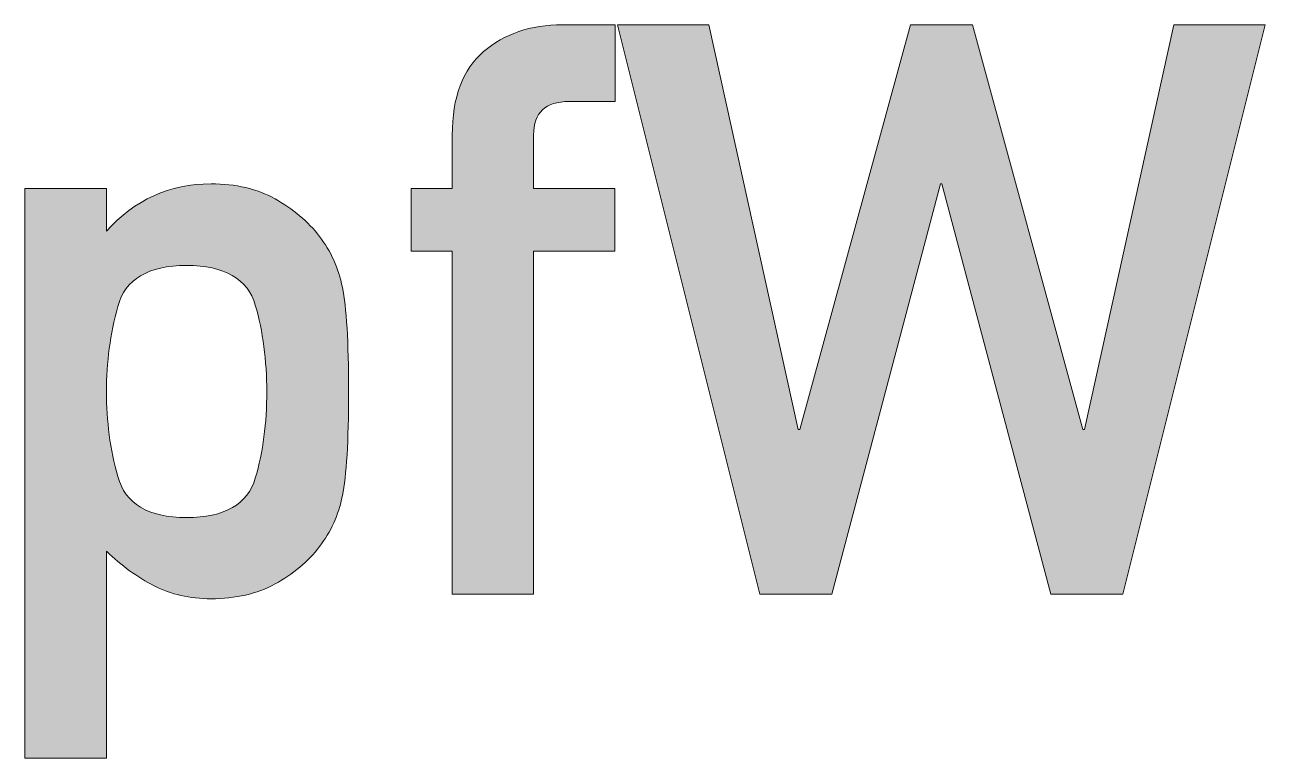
# Model space of a CAD drawing. Header units: inches. Extents: x 247 to 2765, y -1897 to -1110.
# Drawn here: x 1150.7 to 1163.58, y -1542.4 to -1534.79 of the extents above; entities that cross this region are included whole.
import ezdxf

# ---------------------------------------------------------------- set-up
doc = ezdxf.new("R2010")
doc.units = ezdxf.units.IN
doc.header["$MEASUREMENT"] = 0
doc.layers.add('Layer 1', color=7, linetype='Continuous')

# ---------------------------------------------------------------- blocks, each defined once
blk = doc.blocks.new('block 196')
at = {"layer": 'Layer 1', "true_color": 0x010101}
h = blk.add_hatch(color=18, dxfattribs=at)
h.dxf.hatch_style = 2
edge = h.paths.add_edge_path()
edge.add_spline(control_points=[(1155.139, -1540.699), (1155.139, -1540.699), (1155.139, -1537.138), (1155.139, -1537.138), (1155.139, -1537.138), (1154.713, -1537.138), (1154.713, -1537.138), (1154.713, -1537.138), (1154.713, -1536.49), (1154.713, -1536.49), (1154.713, -1536.49), (1155.139, -1536.49), (1155.139, -1536.49), (1155.139, -1536.49), (1155.139, -1535.934), (1155.139, -1535.934), (1155.139, -1535.542), (1155.247, -1535.253), (1155.463, -1535.068), (1155.68, -1534.884), (1155.953, -1534.79), (1156.282, -1534.79), (1156.282, -1534.79), (1156.83, -1534.79), (1156.83, -1534.79), (1156.83, -1534.79), (1156.83, -1535.586), (1156.83, -1535.586), (1156.83, -1535.586), (1156.352, -1535.586), (1156.352, -1535.586), (1156.106, -1535.586), (1155.983, -1535.701), (1155.983, -1535.933), (1155.983, -1535.933), (1155.983, -1536.489), (1155.983, -1536.489), (1155.983, -1536.489), (1156.829, -1536.489), (1156.829, -1536.489), (1156.829, -1536.489), (1156.829, -1537.138), (1156.829, -1537.138), (1156.829, -1537.138), (1155.983, -1537.138), (1155.983, -1537.138), (1155.983, -1537.138), (1155.983, -1540.698), (1155.983, -1540.698), (1155.983, -1540.698), (1155.139, -1540.699), (1155.139, -1540.699), (1155.139, -1540.699), (1155.139, -1540.699), (1155.139, -1540.699)], knot_values=[0, 0, 0, 0, 1, 1, 1, 2, 2, 2, 3, 3, 3, 4, 4, 4, 5, 5, 5, 6, 6, 6, 7, 7, 7, 8, 8, 8, 9, 9, 9, 10, 10, 10, 11, 11, 11, 12, 12, 12, 13, 13, 13, 14, 14, 14, 15, 15, 15, 16, 16, 16, 17, 17, 17, 18, 18, 18, 18], degree=3, periodic=1)
h = blk.add_hatch(color=18, dxfattribs=at)
h.dxf.hatch_style = 2
h.paths.add_polyline_path([(1158.335, -1540.699), (1156.855, -1534.79), (1157.804, -1534.79), (1158.733, -1538.991), (1158.749, -1538.991), (1159.897, -1534.79), (1160.541, -1534.79), (1161.689, -1538.991), (1161.705, -1538.991), (1162.634, -1534.79), (1163.583, -1534.79), (1162.103, -1540.699), (1161.356, -1540.699), (1160.225, -1536.442), (1160.209, -1536.442), (1159.082, -1540.699)])
h = blk.add_hatch(color=18, dxfattribs=at)
h.dxf.hatch_style = 2
edge = h.paths.add_edge_path()
edge.add_spline(control_points=[(1150.699, -1542.402), (1150.699, -1542.402), (1150.699, -1536.49), (1150.699, -1536.49), (1150.699, -1536.49), (1151.546, -1536.49), (1151.546, -1536.49), (1151.546, -1536.49), (1151.546, -1536.932), (1151.546, -1536.932), (1151.841, -1536.605), (1152.202, -1536.441), (1152.633, -1536.441), (1152.89, -1536.441), (1153.11, -1536.492), (1153.298, -1536.596), (1153.484, -1536.7), (1153.639, -1536.831), (1153.761, -1536.987), (1153.877, -1537.139), (1153.956, -1537.315), (1153.998, -1537.516), (1154.04, -1537.718), (1154.062, -1538.078), (1154.062, -1538.597), (1154.062, -1539.114), (1154.04, -1539.473), (1153.998, -1539.677), (1153.956, -1539.88), (1153.877, -1540.055), (1153.761, -1540.204), (1153.639, -1540.363), (1153.485, -1540.493), (1153.298, -1540.594), (1153.112, -1540.696), (1152.89, -1540.747), (1152.633, -1540.747), (1152.414, -1540.747), (1152.216, -1540.702), (1152.043, -1540.613), (1151.869, -1540.524), (1151.702, -1540.403), (1151.546, -1540.252), (1151.546, -1540.252), (1151.546, -1542.401), (1151.546, -1542.401), (1151.546, -1542.401), (1150.699, -1542.401), (1150.699, -1542.401), (1150.699, -1542.401), (1150.699, -1542.402), (1150.699, -1542.402), (1150.699, -1542.402), (1150.699, -1542.402), (1150.699, -1542.402)], knot_values=[0, 0, 0, 0, 1, 1, 1, 2, 2, 2, 3, 3, 3, 4, 4, 4, 5, 5, 5, 6, 6, 6, 7, 7, 7, 8, 8, 8, 9, 9, 9, 10, 10, 10, 11, 11, 11, 12, 12, 12, 13, 13, 13, 14, 14, 14, 15, 15, 15, 16, 16, 16, 17, 17, 17, 18, 18, 18, 18], degree=3, periodic=1)
edge = h.paths.add_edge_path()
edge.add_spline(control_points=[(1152.377, -1539.904), (1152.775, -1539.904), (1153.014, -1539.768), (1153.093, -1539.494), (1153.174, -1539.222), (1153.212, -1538.923), (1153.212, -1538.598), (1153.212, -1538.273), (1153.173, -1537.974), (1153.093, -1537.7), (1153.013, -1537.426), (1152.775, -1537.288), (1152.377, -1537.288), (1151.98, -1537.288), (1151.742, -1537.43), (1151.665, -1537.714), (1151.586, -1537.999), (1151.547, -1538.293), (1151.547, -1538.598), (1151.547, -1538.903), (1151.585, -1539.197), (1151.665, -1539.48), (1151.743, -1539.763), (1151.98, -1539.904), (1152.377, -1539.904)], knot_values=[0, 0, 0, 0, 1, 1, 1, 2, 2, 2, 3, 3, 3, 4, 4, 4, 5, 5, 5, 6, 6, 6, 7, 7, 7, 8, 8, 8, 8], degree=3, periodic=1)
at = {"layer": 'Layer 1', "lineweight": 0}
blk.add_lwpolyline([(1158.335, -1540.699), (1156.855, -1534.79), (1157.804, -1534.79), (1158.733, -1538.991), (1158.749, -1538.991), (1159.897, -1534.79), (1160.541, -1534.79), (1161.689, -1538.991), (1161.705, -1538.991), (1162.634, -1534.79), (1163.583, -1534.79), (1162.103, -1540.699), (1161.356, -1540.699), (1160.225, -1536.442), (1160.209, -1536.442), (1159.082, -1540.699), (1158.335, -1540.699)], dxfattribs=at)
for points, knots in [([(1155.139, -1540.699), (1155.139, -1540.699), (1155.139, -1537.138), (1155.139, -1537.138), (1155.139, -1537.138), (1154.713, -1537.138), (1154.713, -1537.138), (1154.713, -1537.138), (1154.713, -1536.49), (1154.713, -1536.49), (1154.713, -1536.49), (1155.139, -1536.49), (1155.139, -1536.49), (1155.139, -1536.49), (1155.139, -1535.934), (1155.139, -1535.934), (1155.139, -1535.542), (1155.247, -1535.253), (1155.463, -1535.068), (1155.68, -1534.884), (1155.953, -1534.79), (1156.282, -1534.79), (1156.282, -1534.79), (1156.83, -1534.79), (1156.83, -1534.79), (1156.83, -1534.79), (1156.83, -1535.586), (1156.83, -1535.586), (1156.83, -1535.586), (1156.352, -1535.586), (1156.352, -1535.586), (1156.106, -1535.586), (1155.983, -1535.701), (1155.983, -1535.933), (1155.983, -1535.933), (1155.983, -1536.489), (1155.983, -1536.489), (1155.983, -1536.489), (1156.829, -1536.489), (1156.829, -1536.489), (1156.829, -1536.489), (1156.829, -1537.138), (1156.829, -1537.138), (1156.829, -1537.138), (1155.983, -1537.138), (1155.983, -1537.138), (1155.983, -1537.138), (1155.983, -1540.698), (1155.983, -1540.698), (1155.983, -1540.698), (1155.139, -1540.699), (1155.139, -1540.699), (1155.139, -1540.699), (1155.139, -1540.699), (1155.139, -1540.699)], [0, 0, 0, 0, 1, 1, 1, 2, 2, 2, 3, 3, 3, 4, 4, 4, 5, 5, 5, 6, 6, 6, 7, 7, 7, 8, 8, 8, 9, 9, 9, 10, 10, 10, 11, 11, 11, 12, 12, 12, 13, 13, 13, 14, 14, 14, 15, 15, 15, 16, 16, 16, 17, 17, 17, 18, 18, 18, 18]), ([(1150.699, -1542.402), (1150.699, -1542.402), (1150.699, -1536.49), (1150.699, -1536.49), (1150.699, -1536.49), (1151.546, -1536.49), (1151.546, -1536.49), (1151.546, -1536.49), (1151.546, -1536.932), (1151.546, -1536.932), (1151.841, -1536.605), (1152.202, -1536.441), (1152.633, -1536.441), (1152.89, -1536.441), (1153.11, -1536.492), (1153.298, -1536.596), (1153.484, -1536.7), (1153.639, -1536.831), (1153.761, -1536.987), (1153.877, -1537.139), (1153.956, -1537.315), (1153.998, -1537.516), (1154.04, -1537.718), (1154.062, -1538.078), (1154.062, -1538.597), (1154.062, -1539.114), (1154.04, -1539.473), (1153.998, -1539.677), (1153.956, -1539.88), (1153.877, -1540.055), (1153.761, -1540.204), (1153.639, -1540.363), (1153.485, -1540.493), (1153.298, -1540.594), (1153.112, -1540.696), (1152.89, -1540.747), (1152.633, -1540.747), (1152.414, -1540.747), (1152.216, -1540.702), (1152.043, -1540.613), (1151.869, -1540.524), (1151.702, -1540.403), (1151.546, -1540.252), (1151.546, -1540.252), (1151.546, -1542.401), (1151.546, -1542.401), (1151.546, -1542.401), (1150.699, -1542.401), (1150.699, -1542.401), (1150.699, -1542.401), (1150.699, -1542.402), (1150.699, -1542.402), (1150.699, -1542.402), (1150.699, -1542.402), (1150.699, -1542.402)], [0, 0, 0, 0, 1, 1, 1, 2, 2, 2, 3, 3, 3, 4, 4, 4, 5, 5, 5, 6, 6, 6, 7, 7, 7, 8, 8, 8, 9, 9, 9, 10, 10, 10, 11, 11, 11, 12, 12, 12, 13, 13, 13, 14, 14, 14, 15, 15, 15, 16, 16, 16, 17, 17, 17, 18, 18, 18, 18]), ([(1152.377, -1539.904), (1152.775, -1539.904), (1153.014, -1539.768), (1153.093, -1539.494), (1153.174, -1539.222), (1153.212, -1538.923), (1153.212, -1538.598), (1153.212, -1538.273), (1153.173, -1537.974), (1153.093, -1537.7), (1153.013, -1537.426), (1152.775, -1537.288), (1152.377, -1537.288), (1151.98, -1537.288), (1151.742, -1537.43), (1151.665, -1537.714), (1151.586, -1537.999), (1151.547, -1538.293), (1151.547, -1538.598), (1151.547, -1538.903), (1151.585, -1539.197), (1151.665, -1539.48), (1151.743, -1539.763), (1151.98, -1539.904), (1152.377, -1539.904)], [0, 0, 0, 0, 1, 1, 1, 2, 2, 2, 3, 3, 3, 4, 4, 4, 5, 5, 5, 6, 6, 6, 7, 7, 7, 8, 8, 8, 8])]:
    blk.add_open_spline(points, degree=3, knots=knots, dxfattribs=at)
blk = doc.blocks.new('block 193')
at = {"layer": 'Layer 1'}
blk.add_blockref('block 196', (0, 0), dxfattribs=at)

msp = doc.modelspace()

# ---------------------------------------------------------------- block references
at = {"layer": 'Layer 1'}
msp.add_blockref('block 193', (0, 0), dxfattribs=at)

doc.saveas('drawing.dxf')
